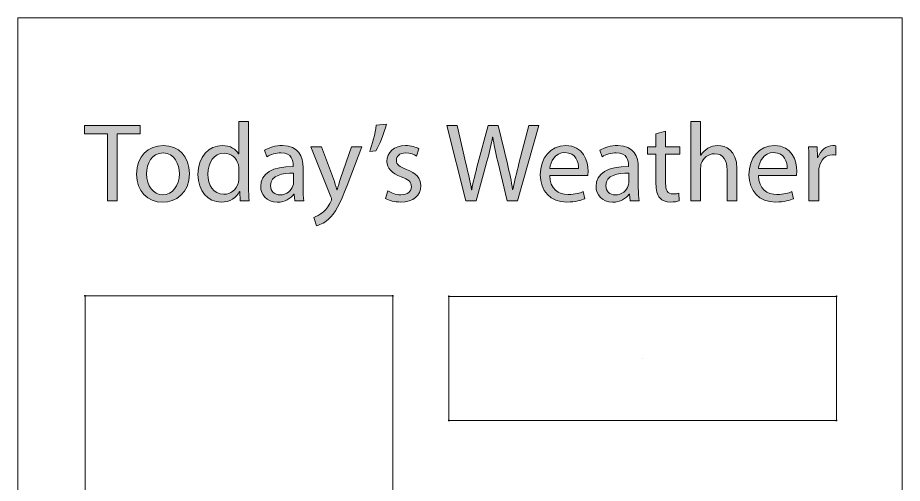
# Model space of a CAD drawing. Header units: inches. Extents: x 30.2 to 122.2, y 0.9 to 100.9.
# Drawn here: x 30.2 to 122.2, y 52.5 to 100.9 of the extents above; entities that cross this region are included whole.
import ezdxf

# ---------------------------------------------------------------- set-up
doc = ezdxf.new("R2010")
doc.units = ezdxf.units.IN
doc.header["$MEASUREMENT"] = 0
for name, color, linetype in [('20', 7, 'Continuous'), ('21', 7, 'Continuous'), ('23', 7, 'Continuous'), ('28', 7, 'Continuous')]:
    doc.layers.add(name, color=color, linetype=linetype)

# ---------------------------------------------------------------- blocks, each defined once
blk = doc.blocks.new('block 12')
at = {"layer": '20', "color": 7, "lineweight": 5}
blk.add_lwpolyline([(30.2, 0.894), (30.2, 100.894)], dxfattribs=at)
blk = doc.blocks.new('block 14')
at = {"layer": '20', "color": 7, "lineweight": 5}
blk.add_lwpolyline([(122.2, 100.894), (122.2, 0.894)], dxfattribs=at)
blk = doc.blocks.new('block 15')
at = {"layer": '20', "color": 7, "lineweight": 5}
blk.add_lwpolyline([(30.2, 100.894), (122.2, 100.894)], dxfattribs=at)
blk = doc.blocks.new('block 16')
at = {"layer": '23', "lineweight": 0}
blk.add_lwpolyline([(95.2, 65.476), (95.2, 65.476)], dxfattribs=at)
blk = doc.blocks.new('block 18')
at = {"layer": '21', "color": 2, "lineweight": 20}
blk.add_lwpolyline([(75.051, 71.925), (115.349, 71.925)], dxfattribs=at)
blk = doc.blocks.new('block 19')
at = {"layer": '21', "color": 2, "lineweight": 9}
blk.add_open_spline([(115.349, 71.874), (115.377, 71.874), (115.4, 71.897), (115.4, 71.925), (115.4, 71.953), (115.377, 71.976), (115.349, 71.976)], degree=3, knots=[0, 0, 0, 0, 1, 1, 1, 2, 2, 2, 2], dxfattribs=at)
blk = doc.blocks.new('block 20')
at = {"layer": '21', "color": 2, "lineweight": 9}
blk.add_open_spline([(75.051, 71.976), (75.023, 71.976), (75, 71.953), (75, 71.925), (75, 71.897), (75.023, 71.874), (75.051, 71.874)], degree=3, knots=[0, 0, 0, 0, 1, 1, 1, 2, 2, 2, 2], dxfattribs=at)
blk = doc.blocks.new('block 21')
at = {"layer": '21', "color": 2, "lineweight": 20}
blk.add_lwpolyline([(115.349, 71.925), (115.349, 59.028)], dxfattribs=at)
blk = doc.blocks.new('block 22')
at = {"layer": '21', "color": 2, "lineweight": 9}
blk.add_open_spline([(115.298, 59.028), (115.298, 58.999), (115.321, 58.976), (115.349, 58.976), (115.377, 58.976), (115.4, 58.999), (115.4, 59.028)], degree=3, knots=[0, 0, 0, 0, 1, 1, 1, 2, 2, 2, 2], dxfattribs=at)
blk = doc.blocks.new('block 23')
at = {"layer": '21', "color": 2, "lineweight": 9}
blk.add_open_spline([(115.4, 71.925), (115.4, 71.953), (115.377, 71.976), (115.349, 71.976), (115.321, 71.976), (115.298, 71.953), (115.298, 71.925)], degree=3, knots=[0, 0, 0, 0, 1, 1, 1, 2, 2, 2, 2], dxfattribs=at)
blk = doc.blocks.new('block 24')
at = {"layer": '21', "color": 2, "lineweight": 20}
blk.add_lwpolyline([(115.349, 59.028), (75.051, 59.028)], dxfattribs=at)
blk = doc.blocks.new('block 25')
at = {"layer": '21', "color": 2, "lineweight": 9}
blk.add_open_spline([(75.051, 59.079), (75.023, 59.079), (75, 59.056), (75, 59.028), (75, 58.999), (75.023, 58.976), (75.051, 58.976)], degree=3, knots=[0, 0, 0, 0, 1, 1, 1, 2, 2, 2, 2], dxfattribs=at)
blk = doc.blocks.new('block 26')
at = {"layer": '21', "color": 2, "lineweight": 9}
blk.add_open_spline([(115.349, 58.976), (115.377, 58.976), (115.4, 58.999), (115.4, 59.028), (115.4, 59.056), (115.377, 59.079), (115.349, 59.079)], degree=3, knots=[0, 0, 0, 0, 1, 1, 1, 2, 2, 2, 2], dxfattribs=at)
blk = doc.blocks.new('block 27')
at = {"layer": '21', "color": 2, "lineweight": 20}
blk.add_lwpolyline([(75.051, 59.028), (75.051, 71.925)], dxfattribs=at)
blk = doc.blocks.new('block 28')
at = {"layer": '21', "color": 2, "lineweight": 9}
blk.add_open_spline([(75.102, 71.925), (75.102, 71.953), (75.079, 71.976), (75.051, 71.976), (75.023, 71.976), (75, 71.953), (75, 71.925)], degree=3, knots=[0, 0, 0, 0, 1, 1, 1, 2, 2, 2, 2], dxfattribs=at)
blk = doc.blocks.new('block 29')
at = {"layer": '21', "color": 2, "lineweight": 9}
blk.add_open_spline([(75, 59.028), (75, 58.999), (75.023, 58.976), (75.051, 58.976), (75.079, 58.976), (75.102, 58.999), (75.102, 59.028)], degree=3, knots=[0, 0, 0, 0, 1, 1, 1, 2, 2, 2, 2], dxfattribs=at)
blk = doc.blocks.new('block 36')
at = {"layer": '21', "color": 2, "lineweight": 20}
blk.add_lwpolyline([(37.2, 71.976), (69.2, 71.976)], dxfattribs=at)
blk = doc.blocks.new('block 37')
at = {"layer": '21', "color": 2, "lineweight": 9}
blk.add_open_spline([(69.2, 71.926), (69.228, 71.926), (69.251, 71.948), (69.251, 71.976), (69.251, 72.004), (69.228, 72.027), (69.2, 72.027)], degree=3, knots=[0, 0, 0, 0, 1, 1, 1, 2, 2, 2, 2], dxfattribs=at)
blk = doc.blocks.new('block 38')
at = {"layer": '21', "color": 2, "lineweight": 9}
blk.add_open_spline([(37.2, 72.027), (37.172, 72.027), (37.149, 72.004), (37.149, 71.976), (37.149, 71.948), (37.172, 71.926), (37.2, 71.926)], degree=3, knots=[0, 0, 0, 0, 1, 1, 1, 2, 2, 2, 2], dxfattribs=at)
blk = doc.blocks.new('block 39')
at = {"layer": '21', "color": 2, "lineweight": 20}
blk.add_lwpolyline([(69.2, 71.976), (69.2, 39.976)], dxfattribs=at)
blk = doc.blocks.new('block 41')
at = {"layer": '21', "color": 2, "lineweight": 9}
blk.add_open_spline([(69.251, 71.976), (69.251, 72.004), (69.228, 72.027), (69.2, 72.027), (69.172, 72.027), (69.149, 72.004), (69.149, 71.976)], degree=3, knots=[0, 0, 0, 0, 1, 1, 1, 2, 2, 2, 2], dxfattribs=at)
blk = doc.blocks.new('block 45')
at = {"layer": '21', "color": 2, "lineweight": 20}
blk.add_lwpolyline([(37.2, 39.976), (37.2, 71.976)], dxfattribs=at)
blk = doc.blocks.new('block 46')
at = {"layer": '21', "color": 2, "lineweight": 9}
blk.add_open_spline([(37.251, 71.976), (37.251, 72.004), (37.228, 72.027), (37.2, 72.027), (37.172, 72.027), (37.149, 72.004), (37.149, 71.976)], degree=3, knots=[0, 0, 0, 0, 1, 1, 1, 2, 2, 2, 2], dxfattribs=at)
blk = doc.blocks.new('block 60')
at = {"layer": '28'}
h = blk.add_hatch(color=7, dxfattribs=at)
h.dxf.hatch_style = 2
h.paths.add_polyline_path([(39.53, 88.83), (37.145, 88.83), (37.145, 89.691), (42.952, 89.691), (42.952, 88.83), (40.554, 88.83), (40.554, 81.847), (39.53, 81.847)])
h = blk.add_hatch(color=7, dxfattribs=at)
h.dxf.hatch_style = 2
edge = h.paths.add_edge_path()
edge.add_spline(control_points=[(54.218, 90.11), (54.218, 90.11), (54.218, 83.302), (54.218, 83.302), (54.218, 82.802), (54.23, 82.232), (54.265, 81.847), (54.265, 81.847), (53.345, 81.847), (53.345, 81.847), (53.345, 81.847), (53.299, 82.825), (53.299, 82.825), (53.299, 82.825), (53.275, 82.825), (53.275, 82.825), (52.961, 82.197), (52.275, 81.719), (51.355, 81.719), (49.994, 81.719), (48.946, 82.872), (48.946, 84.582), (48.934, 86.456), (50.098, 87.608), (51.471, 87.608), (52.333, 87.608), (52.915, 87.201), (53.171, 86.747), (53.171, 86.747), (53.194, 86.747), (53.194, 86.747), (53.194, 86.747), (53.194, 90.11), (53.194, 90.11), (53.194, 90.11), (54.218, 90.11), (54.218, 90.11)], knot_values=[0, 0, 0, 0, 1, 1, 1, 2, 2, 2, 3, 3, 3, 4, 4, 4, 5, 5, 5, 6, 6, 6, 7, 7, 7, 8, 8, 8, 9, 9, 9, 10, 10, 10, 11, 11, 11, 12, 12, 12, 12], degree=3, periodic=1)
edge = h.paths.add_edge_path()
edge.add_spline(control_points=[(53.194, 85.187), (53.194, 85.316), (53.182, 85.49), (53.147, 85.618), (52.996, 86.27), (52.437, 86.805), (51.669, 86.805), (50.61, 86.805), (49.982, 85.874), (49.982, 84.629), (49.982, 83.488), (50.54, 82.546), (51.646, 82.546), (52.333, 82.546), (52.961, 83), (53.147, 83.768), (53.182, 83.907), (53.194, 84.047), (53.194, 84.21), (53.194, 84.21), (53.194, 85.187), (53.194, 85.187)], knot_values=[0, 0, 0, 0, 1, 1, 1, 2, 2, 2, 3, 3, 3, 4, 4, 4, 5, 5, 5, 6, 6, 6, 7, 7, 7, 7], degree=3, periodic=1)
h = blk.add_hatch(color=7, dxfattribs=at)
h.dxf.hatch_style = 2
edge = h.paths.add_edge_path()
edge.add_spline(control_points=[(68.557, 89.819), (68.29, 88.842), (67.789, 87.597), (67.463, 87.061), (67.463, 87.061), (66.811, 86.98), (66.811, 86.98), (67.068, 87.666), (67.37, 88.877), (67.498, 89.715), (67.498, 89.715), (68.557, 89.819), (68.557, 89.819)], knot_values=[0, 0, 0, 0, 1, 1, 1, 2, 2, 2, 3, 3, 3, 4, 4, 4, 4], degree=3, periodic=1)
h = blk.add_hatch(color=7, dxfattribs=at)
h.dxf.hatch_style = 2
edge = h.paths.add_edge_path()
edge.add_spline(control_points=[(76.809, 81.847), (76.809, 81.847), (74.819, 89.691), (74.819, 89.691), (74.819, 89.691), (75.889, 89.691), (75.889, 89.691), (75.889, 89.691), (76.821, 85.723), (76.821, 85.723), (77.053, 84.745), (77.263, 83.768), (77.403, 83.011), (77.403, 83.011), (77.426, 83.011), (77.426, 83.011), (77.554, 83.791), (77.798, 84.722), (78.066, 85.734), (78.066, 85.734), (79.113, 89.691), (79.113, 89.691), (79.113, 89.691), (80.173, 89.691), (80.173, 89.691), (80.173, 89.691), (81.127, 85.711), (81.127, 85.711), (81.348, 84.78), (81.557, 83.849), (81.674, 83.023), (81.674, 83.023), (81.697, 83.023), (81.697, 83.023), (81.86, 83.884), (82.081, 84.757), (82.325, 85.734), (82.325, 85.734), (83.361, 89.691), (83.361, 89.691), (83.361, 89.691), (84.397, 89.691), (84.397, 89.691), (84.397, 89.691), (82.174, 81.847), (82.174, 81.847), (82.174, 81.847), (81.115, 81.847), (81.115, 81.847), (81.115, 81.847), (80.126, 85.932), (80.126, 85.932), (79.881, 86.933), (79.718, 87.701), (79.614, 88.493), (79.614, 88.493), (79.591, 88.493), (79.591, 88.493), (79.451, 87.713), (79.276, 86.945), (78.985, 85.932), (78.985, 85.932), (77.868, 81.847), (77.868, 81.847), (77.868, 81.847), (76.809, 81.847), (76.809, 81.847)], knot_values=[0, 0, 0, 0, 1, 1, 1, 2, 2, 2, 3, 3, 3, 4, 4, 4, 5, 5, 5, 6, 6, 6, 7, 7, 7, 8, 8, 8, 9, 9, 9, 10, 10, 10, 11, 11, 11, 12, 12, 12, 13, 13, 13, 14, 14, 14, 15, 15, 15, 16, 16, 16, 17, 17, 17, 18, 18, 18, 19, 19, 19, 20, 20, 20, 21, 21, 21, 22, 22, 22, 22], degree=3, periodic=1)
h = blk.add_hatch(color=7, dxfattribs=at)
h.dxf.hatch_style = 2
edge = h.paths.add_edge_path()
edge.add_spline(control_points=[(100.203, 90.11), (100.203, 90.11), (101.227, 90.11), (101.227, 90.11), (101.227, 90.11), (101.227, 86.596), (101.227, 86.596), (101.227, 86.596), (101.25, 86.596), (101.25, 86.596), (101.413, 86.887), (101.669, 87.143), (101.983, 87.317), (102.286, 87.492), (102.647, 87.608), (103.031, 87.608), (103.787, 87.608), (104.998, 87.143), (104.998, 85.199), (104.998, 85.199), (104.998, 81.847), (104.998, 81.847), (104.998, 81.847), (103.973, 81.847), (103.973, 81.847), (103.973, 81.847), (103.973, 85.083), (103.973, 85.083), (103.973, 85.99), (103.636, 86.759), (102.67, 86.759), (102.007, 86.759), (101.483, 86.293), (101.296, 85.734), (101.239, 85.595), (101.227, 85.444), (101.227, 85.246), (101.227, 85.246), (101.227, 81.847), (101.227, 81.847), (101.227, 81.847), (100.203, 81.847), (100.203, 81.847), (100.203, 81.847), (100.203, 90.11), (100.203, 90.11)], knot_values=[0, 0, 0, 0, 1, 1, 1, 2, 2, 2, 3, 3, 3, 4, 4, 4, 5, 5, 5, 6, 6, 6, 7, 7, 7, 8, 8, 8, 9, 9, 9, 10, 10, 10, 11, 11, 11, 12, 12, 12, 13, 13, 13, 14, 14, 14, 15, 15, 15, 15], degree=3, periodic=1)
h = blk.add_hatch(color=7, dxfattribs=at)
h.dxf.hatch_style = 2
edge = h.paths.add_edge_path()
edge.add_spline(control_points=[(97.584, 89.098), (97.584, 89.098), (97.584, 87.48), (97.584, 87.48), (97.584, 87.48), (99.05, 87.48), (99.05, 87.48), (99.05, 87.48), (99.05, 86.7), (99.05, 86.7), (99.05, 86.7), (97.584, 86.7), (97.584, 86.7), (97.584, 86.7), (97.584, 83.663), (97.584, 83.663), (97.584, 82.965), (97.782, 82.569), (98.352, 82.569), (98.62, 82.569), (98.818, 82.604), (98.946, 82.639), (98.946, 82.639), (98.992, 81.871), (98.992, 81.871), (98.794, 81.789), (98.48, 81.731), (98.084, 81.731), (97.607, 81.731), (97.223, 81.882), (96.979, 82.162), (96.688, 82.464), (96.583, 82.965), (96.583, 83.628), (96.583, 83.628), (96.583, 86.7), (96.583, 86.7), (96.583, 86.7), (95.71, 86.7), (95.71, 86.7), (95.71, 86.7), (95.71, 87.48), (95.71, 87.48), (95.71, 87.48), (96.583, 87.48), (96.583, 87.48), (96.583, 87.48), (96.583, 88.83), (96.583, 88.83), (96.583, 88.83), (97.584, 89.098), (97.584, 89.098)], knot_values=[0, 0, 0, 0, 1, 1, 1, 2, 2, 2, 3, 3, 3, 4, 4, 4, 5, 5, 5, 6, 6, 6, 7, 7, 7, 8, 8, 8, 9, 9, 9, 10, 10, 10, 11, 11, 11, 12, 12, 12, 13, 13, 13, 14, 14, 14, 15, 15, 15, 16, 16, 16, 17, 17, 17, 17], degree=3, periodic=1)
h = blk.add_hatch(color=7, dxfattribs=at)
h.dxf.hatch_style = 2
edge = h.paths.add_edge_path()
edge.add_spline(control_points=[(48.061, 84.71), (48.061, 82.627), (46.618, 81.719), (45.256, 81.719), (43.732, 81.719), (42.556, 82.837), (42.556, 84.617), (42.556, 86.503), (43.79, 87.608), (45.35, 87.608), (46.967, 87.608), (48.061, 86.433), (48.061, 84.71)], knot_values=[0, 0, 0, 0, 1, 1, 1, 2, 2, 2, 3, 3, 3, 4, 4, 4, 4], degree=3, periodic=1)
edge = h.paths.add_edge_path()
edge.add_spline(control_points=[(43.592, 84.652), (43.592, 83.419), (44.302, 82.487), (45.303, 82.487), (46.281, 82.487), (47.014, 83.407), (47.014, 84.675), (47.014, 85.63), (46.537, 86.84), (45.326, 86.84), (44.116, 86.84), (43.592, 85.723), (43.592, 84.652)], knot_values=[0, 0, 0, 0, 1, 1, 1, 2, 2, 2, 3, 3, 3, 4, 4, 4, 4], degree=3, periodic=1)
h = blk.add_hatch(color=7, dxfattribs=at)
h.dxf.hatch_style = 2
edge = h.paths.add_edge_path()
edge.add_spline(control_points=[(59.037, 81.847), (59.037, 81.847), (58.955, 82.557), (58.955, 82.557), (58.955, 82.557), (58.92, 82.557), (58.92, 82.557), (58.606, 82.115), (58.001, 81.719), (57.198, 81.719), (56.057, 81.719), (55.476, 82.522), (55.476, 83.337), (55.476, 84.699), (56.686, 85.444), (58.862, 85.432), (58.862, 85.432), (58.862, 85.548), (58.862, 85.548), (58.862, 86.014), (58.734, 86.852), (57.582, 86.852), (57.058, 86.852), (56.511, 86.689), (56.116, 86.433), (56.116, 86.433), (55.883, 87.108), (55.883, 87.108), (56.348, 87.41), (57.023, 87.608), (57.733, 87.608), (59.456, 87.608), (59.875, 86.433), (59.875, 85.304), (59.875, 85.304), (59.875, 83.197), (59.875, 83.197), (59.875, 82.709), (59.898, 82.232), (59.968, 81.847), (59.968, 81.847), (59.037, 81.847), (59.037, 81.847)], knot_values=[0, 0, 0, 0, 1, 1, 1, 2, 2, 2, 3, 3, 3, 4, 4, 4, 5, 5, 5, 6, 6, 6, 7, 7, 7, 8, 8, 8, 9, 9, 9, 10, 10, 10, 11, 11, 11, 12, 12, 12, 13, 13, 13, 14, 14, 14, 14], degree=3, periodic=1)
edge = h.paths.add_edge_path()
edge.add_spline(control_points=[(58.885, 84.722), (57.768, 84.745), (56.5, 84.547), (56.5, 83.453), (56.5, 82.79), (56.942, 82.476), (57.466, 82.476), (58.199, 82.476), (58.664, 82.941), (58.827, 83.419), (58.862, 83.523), (58.885, 83.64), (58.885, 83.744), (58.885, 83.744), (58.885, 84.722), (58.885, 84.722)], knot_values=[0, 0, 0, 0, 1, 1, 1, 2, 2, 2, 3, 3, 3, 4, 4, 4, 5, 5, 5, 5], degree=3, periodic=1)
h = blk.add_hatch(color=7, dxfattribs=at)
h.dxf.hatch_style = 2
edge = h.paths.add_edge_path()
edge.add_spline(control_points=[(61.807, 87.48), (61.807, 87.48), (63.04, 84.152), (63.04, 84.152), (63.168, 83.779), (63.308, 83.337), (63.401, 83), (63.401, 83), (63.424, 83), (63.424, 83), (63.529, 83.337), (63.646, 83.768), (63.785, 84.175), (63.785, 84.175), (64.902, 87.48), (64.902, 87.48), (64.902, 87.48), (65.985, 87.48), (65.985, 87.48), (65.985, 87.48), (64.449, 83.465), (64.449, 83.465), (63.715, 81.533), (63.215, 80.544), (62.517, 79.939), (62.016, 79.496), (61.516, 79.322), (61.26, 79.275), (61.26, 79.275), (61.004, 80.137), (61.004, 80.137), (61.26, 80.218), (61.597, 80.381), (61.9, 80.637), (62.179, 80.858), (62.528, 81.254), (62.761, 81.778), (62.808, 81.882), (62.843, 81.964), (62.843, 82.022), (62.843, 82.08), (62.819, 82.162), (62.773, 82.29), (62.773, 82.29), (60.689, 87.48), (60.689, 87.48), (60.689, 87.48), (61.807, 87.48), (61.807, 87.48)], knot_values=[0, 0, 0, 0, 1, 1, 1, 2, 2, 2, 3, 3, 3, 4, 4, 4, 5, 5, 5, 6, 6, 6, 7, 7, 7, 8, 8, 8, 9, 9, 9, 10, 10, 10, 11, 11, 11, 12, 12, 12, 13, 13, 13, 14, 14, 14, 15, 15, 15, 16, 16, 16, 16], degree=3, periodic=1)
h = blk.add_hatch(color=7, dxfattribs=at)
h.dxf.hatch_style = 2
edge = h.paths.add_edge_path()
edge.add_spline(control_points=[(68.697, 82.895), (68.999, 82.697), (69.535, 82.487), (70.047, 82.487), (70.792, 82.487), (71.141, 82.86), (71.141, 83.325), (71.141, 83.814), (70.85, 84.082), (70.093, 84.361), (69.081, 84.722), (68.604, 85.281), (68.604, 85.956), (68.604, 86.863), (69.337, 87.608), (70.547, 87.608), (71.117, 87.608), (71.618, 87.445), (71.932, 87.259), (71.932, 87.259), (71.676, 86.514), (71.676, 86.514), (71.455, 86.654), (71.048, 86.84), (70.524, 86.84), (69.919, 86.84), (69.581, 86.491), (69.581, 86.072), (69.581, 85.606), (69.919, 85.397), (70.652, 85.118), (71.63, 84.745), (72.13, 84.256), (72.13, 83.419), (72.13, 82.429), (71.362, 81.731), (70.023, 81.731), (69.407, 81.731), (68.836, 81.882), (68.441, 82.115), (68.441, 82.115), (68.697, 82.895), (68.697, 82.895)], knot_values=[0, 0, 0, 0, 1, 1, 1, 2, 2, 2, 3, 3, 3, 4, 4, 4, 5, 5, 5, 6, 6, 6, 7, 7, 7, 8, 8, 8, 9, 9, 9, 10, 10, 10, 11, 11, 11, 12, 12, 12, 13, 13, 13, 14, 14, 14, 14], degree=3, periodic=1)
h = blk.add_hatch(color=7, dxfattribs=at)
h.dxf.hatch_style = 2
edge = h.paths.add_edge_path()
edge.add_spline(control_points=[(85.526, 84.478), (85.55, 83.093), (86.434, 82.522), (87.458, 82.522), (88.191, 82.522), (88.634, 82.65), (89.018, 82.813), (89.018, 82.813), (89.192, 82.08), (89.192, 82.08), (88.831, 81.917), (88.215, 81.731), (87.319, 81.731), (85.584, 81.731), (84.549, 82.872), (84.549, 84.571), (84.549, 86.27), (85.55, 87.608), (87.191, 87.608), (89.029, 87.608), (89.518, 85.99), (89.518, 84.955), (89.518, 84.745), (89.495, 84.582), (89.483, 84.478), (89.483, 84.478), (85.526, 84.478), (85.526, 84.478)], knot_values=[0, 0, 0, 0, 1, 1, 1, 2, 2, 2, 3, 3, 3, 4, 4, 4, 5, 5, 5, 6, 6, 6, 7, 7, 7, 8, 8, 8, 9, 9, 9, 9], degree=3, periodic=1)
edge = h.paths.add_edge_path()
edge.add_spline(control_points=[(88.529, 85.211), (88.541, 85.862), (88.261, 86.875), (87.109, 86.875), (86.073, 86.875), (85.62, 85.921), (85.538, 85.211), (85.538, 85.211), (88.529, 85.211), (88.529, 85.211)], knot_values=[0, 0, 0, 0, 1, 1, 1, 2, 2, 2, 3, 3, 3, 3], degree=3, periodic=1)
h = blk.add_hatch(color=7, dxfattribs=at)
h.dxf.hatch_style = 2
edge = h.paths.add_edge_path()
edge.add_spline(control_points=[(93.906, 81.847), (93.906, 81.847), (93.825, 82.557), (93.825, 82.557), (93.825, 82.557), (93.79, 82.557), (93.79, 82.557), (93.476, 82.115), (92.87, 81.719), (92.067, 81.719), (90.927, 81.719), (90.345, 82.522), (90.345, 83.337), (90.345, 84.699), (91.555, 85.444), (93.732, 85.432), (93.732, 85.432), (93.732, 85.548), (93.732, 85.548), (93.732, 86.014), (93.604, 86.852), (92.452, 86.852), (91.928, 86.852), (91.381, 86.689), (90.985, 86.433), (90.985, 86.433), (90.752, 87.108), (90.752, 87.108), (91.218, 87.41), (91.893, 87.608), (92.603, 87.608), (94.325, 87.608), (94.744, 86.433), (94.744, 85.304), (94.744, 85.304), (94.744, 83.197), (94.744, 83.197), (94.744, 82.709), (94.767, 82.232), (94.837, 81.847), (94.837, 81.847), (93.906, 81.847), (93.906, 81.847)], knot_values=[0, 0, 0, 0, 1, 1, 1, 2, 2, 2, 3, 3, 3, 4, 4, 4, 5, 5, 5, 6, 6, 6, 7, 7, 7, 8, 8, 8, 9, 9, 9, 10, 10, 10, 11, 11, 11, 12, 12, 12, 13, 13, 13, 14, 14, 14, 14], degree=3, periodic=1)
edge = h.paths.add_edge_path()
edge.add_spline(control_points=[(93.755, 84.722), (92.638, 84.745), (91.369, 84.547), (91.369, 83.453), (91.369, 82.79), (91.811, 82.476), (92.335, 82.476), (93.068, 82.476), (93.534, 82.941), (93.697, 83.419), (93.732, 83.523), (93.755, 83.64), (93.755, 83.744), (93.755, 83.744), (93.755, 84.722), (93.755, 84.722)], knot_values=[0, 0, 0, 0, 1, 1, 1, 2, 2, 2, 3, 3, 3, 4, 4, 4, 5, 5, 5, 5], degree=3, periodic=1)
h = blk.add_hatch(color=7, dxfattribs=at)
h.dxf.hatch_style = 2
edge = h.paths.add_edge_path()
edge.add_spline(control_points=[(107.232, 84.478), (107.256, 83.093), (108.14, 82.522), (109.164, 82.522), (109.898, 82.522), (110.34, 82.65), (110.724, 82.813), (110.724, 82.813), (110.898, 82.08), (110.898, 82.08), (110.538, 81.917), (109.921, 81.731), (109.025, 81.731), (107.291, 81.731), (106.255, 82.872), (106.255, 84.571), (106.255, 86.27), (107.256, 87.608), (108.897, 87.608), (110.735, 87.608), (111.224, 85.99), (111.224, 84.955), (111.224, 84.745), (111.201, 84.582), (111.189, 84.478), (111.189, 84.478), (107.232, 84.478), (107.232, 84.478)], knot_values=[0, 0, 0, 0, 1, 1, 1, 2, 2, 2, 3, 3, 3, 4, 4, 4, 5, 5, 5, 6, 6, 6, 7, 7, 7, 8, 8, 8, 9, 9, 9, 9], degree=3, periodic=1)
edge = h.paths.add_edge_path()
edge.add_spline(control_points=[(110.235, 85.211), (110.247, 85.862), (109.967, 86.875), (108.815, 86.875), (107.779, 86.875), (107.326, 85.921), (107.244, 85.211), (107.244, 85.211), (110.235, 85.211), (110.235, 85.211)], knot_values=[0, 0, 0, 0, 1, 1, 1, 2, 2, 2, 3, 3, 3, 3], degree=3, periodic=1)
h = blk.add_hatch(color=7, dxfattribs=at)
h.dxf.hatch_style = 2
edge = h.paths.add_edge_path()
edge.add_spline(control_points=[(112.493, 85.723), (112.493, 86.386), (112.481, 86.956), (112.447, 87.48), (112.447, 87.48), (113.343, 87.48), (113.343, 87.48), (113.343, 87.48), (113.377, 86.375), (113.377, 86.375), (113.377, 86.375), (113.424, 86.375), (113.424, 86.375), (113.68, 87.131), (114.297, 87.608), (114.984, 87.608), (115.1, 87.608), (115.181, 87.597), (115.275, 87.573), (115.275, 87.573), (115.275, 86.607), (115.275, 86.607), (115.17, 86.631), (115.065, 86.642), (114.925, 86.642), (114.204, 86.642), (113.692, 86.095), (113.552, 85.327), (113.529, 85.187), (113.506, 85.025), (113.506, 84.85), (113.506, 84.85), (113.506, 81.847), (113.506, 81.847), (113.506, 81.847), (112.493, 81.847), (112.493, 81.847), (112.493, 81.847), (112.493, 85.723), (112.493, 85.723)], knot_values=[0, 0, 0, 0, 1, 1, 1, 2, 2, 2, 3, 3, 3, 4, 4, 4, 5, 5, 5, 6, 6, 6, 7, 7, 7, 8, 8, 8, 9, 9, 9, 10, 10, 10, 11, 11, 11, 12, 12, 12, 13, 13, 13, 13], degree=3, periodic=1)
at = {"layer": '28', "lineweight": 0}
blk.add_lwpolyline([(39.53, 88.83), (37.145, 88.83), (37.145, 89.691), (42.952, 89.691), (42.952, 88.83), (40.554, 88.83), (40.554, 81.847), (39.53, 81.847), (39.53, 88.83)], dxfattribs=at)
for points, knots in [([(54.218, 90.11), (54.218, 90.11), (54.218, 83.302), (54.218, 83.302), (54.218, 82.802), (54.23, 82.232), (54.265, 81.847), (54.265, 81.847), (53.345, 81.847), (53.345, 81.847), (53.345, 81.847), (53.299, 82.825), (53.299, 82.825), (53.299, 82.825), (53.275, 82.825), (53.275, 82.825), (52.961, 82.197), (52.275, 81.719), (51.355, 81.719), (49.994, 81.719), (48.946, 82.872), (48.946, 84.582), (48.934, 86.456), (50.098, 87.608), (51.471, 87.608), (52.333, 87.608), (52.915, 87.201), (53.171, 86.747), (53.171, 86.747), (53.194, 86.747), (53.194, 86.747), (53.194, 86.747), (53.194, 90.11), (53.194, 90.11), (53.194, 90.11), (54.218, 90.11), (54.218, 90.11)], [0, 0, 0, 0, 1, 1, 1, 2, 2, 2, 3, 3, 3, 4, 4, 4, 5, 5, 5, 6, 6, 6, 7, 7, 7, 8, 8, 8, 9, 9, 9, 10, 10, 10, 11, 11, 11, 12, 12, 12, 12]), ([(68.557, 89.819), (68.29, 88.842), (67.789, 87.597), (67.463, 87.061), (67.463, 87.061), (66.811, 86.98), (66.811, 86.98), (67.068, 87.666), (67.37, 88.877), (67.498, 89.715), (67.498, 89.715), (68.557, 89.819), (68.557, 89.819)], [0, 0, 0, 0, 1, 1, 1, 2, 2, 2, 3, 3, 3, 4, 4, 4, 4]), ([(76.809, 81.847), (76.809, 81.847), (74.819, 89.691), (74.819, 89.691), (74.819, 89.691), (75.889, 89.691), (75.889, 89.691), (75.889, 89.691), (76.821, 85.723), (76.821, 85.723), (77.053, 84.745), (77.263, 83.768), (77.403, 83.011), (77.403, 83.011), (77.426, 83.011), (77.426, 83.011), (77.554, 83.791), (77.798, 84.722), (78.066, 85.734), (78.066, 85.734), (79.113, 89.691), (79.113, 89.691), (79.113, 89.691), (80.173, 89.691), (80.173, 89.691), (80.173, 89.691), (81.127, 85.711), (81.127, 85.711), (81.348, 84.78), (81.557, 83.849), (81.674, 83.023), (81.674, 83.023), (81.697, 83.023), (81.697, 83.023), (81.86, 83.884), (82.081, 84.757), (82.325, 85.734), (82.325, 85.734), (83.361, 89.691), (83.361, 89.691), (83.361, 89.691), (84.397, 89.691), (84.397, 89.691), (84.397, 89.691), (82.174, 81.847), (82.174, 81.847), (82.174, 81.847), (81.115, 81.847), (81.115, 81.847), (81.115, 81.847), (80.126, 85.932), (80.126, 85.932), (79.881, 86.933), (79.718, 87.701), (79.614, 88.493), (79.614, 88.493), (79.591, 88.493), (79.591, 88.493), (79.451, 87.713), (79.276, 86.945), (78.985, 85.932), (78.985, 85.932), (77.868, 81.847), (77.868, 81.847), (77.868, 81.847), (76.809, 81.847), (76.809, 81.847)], [0, 0, 0, 0, 1, 1, 1, 2, 2, 2, 3, 3, 3, 4, 4, 4, 5, 5, 5, 6, 6, 6, 7, 7, 7, 8, 8, 8, 9, 9, 9, 10, 10, 10, 11, 11, 11, 12, 12, 12, 13, 13, 13, 14, 14, 14, 15, 15, 15, 16, 16, 16, 17, 17, 17, 18, 18, 18, 19, 19, 19, 20, 20, 20, 21, 21, 21, 22, 22, 22, 22]), ([(100.203, 90.11), (100.203, 90.11), (101.227, 90.11), (101.227, 90.11), (101.227, 90.11), (101.227, 86.596), (101.227, 86.596), (101.227, 86.596), (101.25, 86.596), (101.25, 86.596), (101.413, 86.887), (101.669, 87.143), (101.983, 87.317), (102.286, 87.492), (102.647, 87.608), (103.031, 87.608), (103.787, 87.608), (104.998, 87.143), (104.998, 85.199), (104.998, 85.199), (104.998, 81.847), (104.998, 81.847), (104.998, 81.847), (103.973, 81.847), (103.973, 81.847), (103.973, 81.847), (103.973, 85.083), (103.973, 85.083), (103.973, 85.99), (103.636, 86.759), (102.67, 86.759), (102.007, 86.759), (101.483, 86.293), (101.296, 85.734), (101.239, 85.595), (101.227, 85.444), (101.227, 85.246), (101.227, 85.246), (101.227, 81.847), (101.227, 81.847), (101.227, 81.847), (100.203, 81.847), (100.203, 81.847), (100.203, 81.847), (100.203, 90.11), (100.203, 90.11)], [0, 0, 0, 0, 1, 1, 1, 2, 2, 2, 3, 3, 3, 4, 4, 4, 5, 5, 5, 6, 6, 6, 7, 7, 7, 8, 8, 8, 9, 9, 9, 10, 10, 10, 11, 11, 11, 12, 12, 12, 13, 13, 13, 14, 14, 14, 15, 15, 15, 15]), ([(97.584, 89.098), (97.584, 89.098), (97.584, 87.48), (97.584, 87.48), (97.584, 87.48), (99.05, 87.48), (99.05, 87.48), (99.05, 87.48), (99.05, 86.7), (99.05, 86.7), (99.05, 86.7), (97.584, 86.7), (97.584, 86.7), (97.584, 86.7), (97.584, 83.663), (97.584, 83.663), (97.584, 82.965), (97.782, 82.569), (98.352, 82.569), (98.62, 82.569), (98.818, 82.604), (98.946, 82.639), (98.946, 82.639), (98.992, 81.871), (98.992, 81.871), (98.794, 81.789), (98.48, 81.731), (98.084, 81.731), (97.607, 81.731), (97.223, 81.882), (96.979, 82.162), (96.688, 82.464), (96.583, 82.965), (96.583, 83.628), (96.583, 83.628), (96.583, 86.7), (96.583, 86.7), (96.583, 86.7), (95.71, 86.7), (95.71, 86.7), (95.71, 86.7), (95.71, 87.48), (95.71, 87.48), (95.71, 87.48), (96.583, 87.48), (96.583, 87.48), (96.583, 87.48), (96.583, 88.83), (96.583, 88.83), (96.583, 88.83), (97.584, 89.098), (97.584, 89.098)], [0, 0, 0, 0, 1, 1, 1, 2, 2, 2, 3, 3, 3, 4, 4, 4, 5, 5, 5, 6, 6, 6, 7, 7, 7, 8, 8, 8, 9, 9, 9, 10, 10, 10, 11, 11, 11, 12, 12, 12, 13, 13, 13, 14, 14, 14, 15, 15, 15, 16, 16, 16, 17, 17, 17, 17]), ([(48.061, 84.71), (48.061, 82.627), (46.618, 81.719), (45.256, 81.719), (43.732, 81.719), (42.556, 82.837), (42.556, 84.617), (42.556, 86.503), (43.79, 87.608), (45.35, 87.608), (46.967, 87.608), (48.061, 86.433), (48.061, 84.71)], [0, 0, 0, 0, 1, 1, 1, 2, 2, 2, 3, 3, 3, 4, 4, 4, 4]), ([(59.037, 81.847), (59.037, 81.847), (58.955, 82.557), (58.955, 82.557), (58.955, 82.557), (58.92, 82.557), (58.92, 82.557), (58.606, 82.115), (58.001, 81.719), (57.198, 81.719), (56.057, 81.719), (55.476, 82.522), (55.476, 83.337), (55.476, 84.699), (56.686, 85.444), (58.862, 85.432), (58.862, 85.432), (58.862, 85.548), (58.862, 85.548), (58.862, 86.014), (58.734, 86.852), (57.582, 86.852), (57.058, 86.852), (56.511, 86.689), (56.116, 86.433), (56.116, 86.433), (55.883, 87.108), (55.883, 87.108), (56.348, 87.41), (57.023, 87.608), (57.733, 87.608), (59.456, 87.608), (59.875, 86.433), (59.875, 85.304), (59.875, 85.304), (59.875, 83.197), (59.875, 83.197), (59.875, 82.709), (59.898, 82.232), (59.968, 81.847), (59.968, 81.847), (59.037, 81.847), (59.037, 81.847)], [0, 0, 0, 0, 1, 1, 1, 2, 2, 2, 3, 3, 3, 4, 4, 4, 5, 5, 5, 6, 6, 6, 7, 7, 7, 8, 8, 8, 9, 9, 9, 10, 10, 10, 11, 11, 11, 12, 12, 12, 13, 13, 13, 14, 14, 14, 14]), ([(61.807, 87.48), (61.807, 87.48), (63.04, 84.152), (63.04, 84.152), (63.168, 83.779), (63.308, 83.337), (63.401, 83), (63.401, 83), (63.424, 83), (63.424, 83), (63.529, 83.337), (63.646, 83.768), (63.785, 84.175), (63.785, 84.175), (64.902, 87.48), (64.902, 87.48), (64.902, 87.48), (65.985, 87.48), (65.985, 87.48), (65.985, 87.48), (64.449, 83.465), (64.449, 83.465), (63.715, 81.533), (63.215, 80.544), (62.517, 79.939), (62.016, 79.496), (61.516, 79.322), (61.26, 79.275), (61.26, 79.275), (61.004, 80.137), (61.004, 80.137), (61.26, 80.218), (61.597, 80.381), (61.9, 80.637), (62.179, 80.858), (62.528, 81.254), (62.761, 81.778), (62.808, 81.882), (62.843, 81.964), (62.843, 82.022), (62.843, 82.08), (62.819, 82.162), (62.773, 82.29), (62.773, 82.29), (60.689, 87.48), (60.689, 87.48), (60.689, 87.48), (61.807, 87.48), (61.807, 87.48)], [0, 0, 0, 0, 1, 1, 1, 2, 2, 2, 3, 3, 3, 4, 4, 4, 5, 5, 5, 6, 6, 6, 7, 7, 7, 8, 8, 8, 9, 9, 9, 10, 10, 10, 11, 11, 11, 12, 12, 12, 13, 13, 13, 14, 14, 14, 15, 15, 15, 16, 16, 16, 16]), ([(68.697, 82.895), (68.999, 82.697), (69.535, 82.487), (70.047, 82.487), (70.792, 82.487), (71.141, 82.86), (71.141, 83.325), (71.141, 83.814), (70.85, 84.082), (70.093, 84.361), (69.081, 84.722), (68.604, 85.281), (68.604, 85.956), (68.604, 86.863), (69.337, 87.608), (70.547, 87.608), (71.117, 87.608), (71.618, 87.445), (71.932, 87.259), (71.932, 87.259), (71.676, 86.514), (71.676, 86.514), (71.455, 86.654), (71.048, 86.84), (70.524, 86.84), (69.919, 86.84), (69.581, 86.491), (69.581, 86.072), (69.581, 85.606), (69.919, 85.397), (70.652, 85.118), (71.63, 84.745), (72.13, 84.256), (72.13, 83.419), (72.13, 82.429), (71.362, 81.731), (70.023, 81.731), (69.407, 81.731), (68.836, 81.882), (68.441, 82.115), (68.441, 82.115), (68.697, 82.895), (68.697, 82.895)], [0, 0, 0, 0, 1, 1, 1, 2, 2, 2, 3, 3, 3, 4, 4, 4, 5, 5, 5, 6, 6, 6, 7, 7, 7, 8, 8, 8, 9, 9, 9, 10, 10, 10, 11, 11, 11, 12, 12, 12, 13, 13, 13, 14, 14, 14, 14]), ([(85.526, 84.478), (85.55, 83.093), (86.434, 82.522), (87.458, 82.522), (88.191, 82.522), (88.634, 82.65), (89.018, 82.813), (89.018, 82.813), (89.192, 82.08), (89.192, 82.08), (88.831, 81.917), (88.215, 81.731), (87.319, 81.731), (85.584, 81.731), (84.549, 82.872), (84.549, 84.571), (84.549, 86.27), (85.55, 87.608), (87.191, 87.608), (89.029, 87.608), (89.518, 85.99), (89.518, 84.955), (89.518, 84.745), (89.495, 84.582), (89.483, 84.478), (89.483, 84.478), (85.526, 84.478), (85.526, 84.478)], [0, 0, 0, 0, 1, 1, 1, 2, 2, 2, 3, 3, 3, 4, 4, 4, 5, 5, 5, 6, 6, 6, 7, 7, 7, 8, 8, 8, 9, 9, 9, 9]), ([(93.906, 81.847), (93.906, 81.847), (93.825, 82.557), (93.825, 82.557), (93.825, 82.557), (93.79, 82.557), (93.79, 82.557), (93.476, 82.115), (92.87, 81.719), (92.067, 81.719), (90.927, 81.719), (90.345, 82.522), (90.345, 83.337), (90.345, 84.699), (91.555, 85.444), (93.732, 85.432), (93.732, 85.432), (93.732, 85.548), (93.732, 85.548), (93.732, 86.014), (93.604, 86.852), (92.452, 86.852), (91.928, 86.852), (91.381, 86.689), (90.985, 86.433), (90.985, 86.433), (90.752, 87.108), (90.752, 87.108), (91.218, 87.41), (91.893, 87.608), (92.603, 87.608), (94.325, 87.608), (94.744, 86.433), (94.744, 85.304), (94.744, 85.304), (94.744, 83.197), (94.744, 83.197), (94.744, 82.709), (94.767, 82.232), (94.837, 81.847), (94.837, 81.847), (93.906, 81.847), (93.906, 81.847)], [0, 0, 0, 0, 1, 1, 1, 2, 2, 2, 3, 3, 3, 4, 4, 4, 5, 5, 5, 6, 6, 6, 7, 7, 7, 8, 8, 8, 9, 9, 9, 10, 10, 10, 11, 11, 11, 12, 12, 12, 13, 13, 13, 14, 14, 14, 14]), ([(107.232, 84.478), (107.256, 83.093), (108.14, 82.522), (109.164, 82.522), (109.898, 82.522), (110.34, 82.65), (110.724, 82.813), (110.724, 82.813), (110.898, 82.08), (110.898, 82.08), (110.538, 81.917), (109.921, 81.731), (109.025, 81.731), (107.291, 81.731), (106.255, 82.872), (106.255, 84.571), (106.255, 86.27), (107.256, 87.608), (108.897, 87.608), (110.735, 87.608), (111.224, 85.99), (111.224, 84.955), (111.224, 84.745), (111.201, 84.582), (111.189, 84.478), (111.189, 84.478), (107.232, 84.478), (107.232, 84.478)], [0, 0, 0, 0, 1, 1, 1, 2, 2, 2, 3, 3, 3, 4, 4, 4, 5, 5, 5, 6, 6, 6, 7, 7, 7, 8, 8, 8, 9, 9, 9, 9]), ([(112.493, 85.723), (112.493, 86.386), (112.481, 86.956), (112.447, 87.48), (112.447, 87.48), (113.343, 87.48), (113.343, 87.48), (113.343, 87.48), (113.377, 86.375), (113.377, 86.375), (113.377, 86.375), (113.424, 86.375), (113.424, 86.375), (113.68, 87.131), (114.297, 87.608), (114.984, 87.608), (115.1, 87.608), (115.181, 87.597), (115.275, 87.573), (115.275, 87.573), (115.275, 86.607), (115.275, 86.607), (115.17, 86.631), (115.065, 86.642), (114.925, 86.642), (114.204, 86.642), (113.692, 86.095), (113.552, 85.327), (113.529, 85.187), (113.506, 85.025), (113.506, 84.85), (113.506, 84.85), (113.506, 81.847), (113.506, 81.847), (113.506, 81.847), (112.493, 81.847), (112.493, 81.847), (112.493, 81.847), (112.493, 85.723), (112.493, 85.723)], [0, 0, 0, 0, 1, 1, 1, 2, 2, 2, 3, 3, 3, 4, 4, 4, 5, 5, 5, 6, 6, 6, 7, 7, 7, 8, 8, 8, 9, 9, 9, 10, 10, 10, 11, 11, 11, 12, 12, 12, 13, 13, 13, 13]), ([(43.592, 84.652), (43.592, 83.419), (44.302, 82.487), (45.303, 82.487), (46.281, 82.487), (47.014, 83.407), (47.014, 84.675), (47.014, 85.63), (46.537, 86.84), (45.326, 86.84), (44.116, 86.84), (43.592, 85.723), (43.592, 84.652)], [0, 0, 0, 0, 1, 1, 1, 2, 2, 2, 3, 3, 3, 4, 4, 4, 4]), ([(53.194, 85.187), (53.194, 85.316), (53.182, 85.49), (53.147, 85.618), (52.996, 86.27), (52.437, 86.805), (51.669, 86.805), (50.61, 86.805), (49.982, 85.874), (49.982, 84.629), (49.982, 83.488), (50.54, 82.546), (51.646, 82.546), (52.333, 82.546), (52.961, 83), (53.147, 83.768), (53.182, 83.907), (53.194, 84.047), (53.194, 84.21), (53.194, 84.21), (53.194, 85.187), (53.194, 85.187)], [0, 0, 0, 0, 1, 1, 1, 2, 2, 2, 3, 3, 3, 4, 4, 4, 5, 5, 5, 6, 6, 6, 7, 7, 7, 7]), ([(88.529, 85.211), (88.541, 85.862), (88.261, 86.875), (87.109, 86.875), (86.073, 86.875), (85.62, 85.921), (85.538, 85.211), (85.538, 85.211), (88.529, 85.211), (88.529, 85.211)], [0, 0, 0, 0, 1, 1, 1, 2, 2, 2, 3, 3, 3, 3]), ([(110.235, 85.211), (110.247, 85.862), (109.967, 86.875), (108.815, 86.875), (107.779, 86.875), (107.326, 85.921), (107.244, 85.211), (107.244, 85.211), (110.235, 85.211), (110.235, 85.211)], [0, 0, 0, 0, 1, 1, 1, 2, 2, 2, 3, 3, 3, 3]), ([(58.885, 84.722), (57.768, 84.745), (56.5, 84.547), (56.5, 83.453), (56.5, 82.79), (56.942, 82.476), (57.466, 82.476), (58.199, 82.476), (58.664, 82.941), (58.827, 83.419), (58.862, 83.523), (58.885, 83.64), (58.885, 83.744), (58.885, 83.744), (58.885, 84.722), (58.885, 84.722)], [0, 0, 0, 0, 1, 1, 1, 2, 2, 2, 3, 3, 3, 4, 4, 4, 5, 5, 5, 5]), ([(93.755, 84.722), (92.638, 84.745), (91.369, 84.547), (91.369, 83.453), (91.369, 82.79), (91.811, 82.476), (92.335, 82.476), (93.068, 82.476), (93.534, 82.941), (93.697, 83.419), (93.732, 83.523), (93.755, 83.64), (93.755, 83.744), (93.755, 83.744), (93.755, 84.722), (93.755, 84.722)], [0, 0, 0, 0, 1, 1, 1, 2, 2, 2, 3, 3, 3, 4, 4, 4, 5, 5, 5, 5])]:
    blk.add_open_spline(points, degree=3, knots=knots, dxfattribs=at)

msp = doc.modelspace()

# ---------------------------------------------------------------- block references
at = {"layer": '20'}
for name in ['block 12', 'block 15', 'block 14']:
    msp.add_blockref(name, (0, 0), dxfattribs=at)
at = {"layer": '21'}
for name in ['block 38', 'block 46', 'block 36', 'block 45', 'block 41', 'block 37', 'block 39', 'block 20', 'block 28', 'block 18', 'block 27', 'block 23', 'block 19', 'block 21', 'block 25', 'block 29', 'block 24', 'block 22', 'block 26']:
    msp.add_blockref(name, (0, 0), dxfattribs=at)
at = {"layer": '23'}
msp.add_blockref('block 16', (0, 0), dxfattribs=at)
at = {"layer": '28'}
msp.add_blockref('block 60', (0, 0), dxfattribs=at)

doc.saveas('drawing.dxf')
